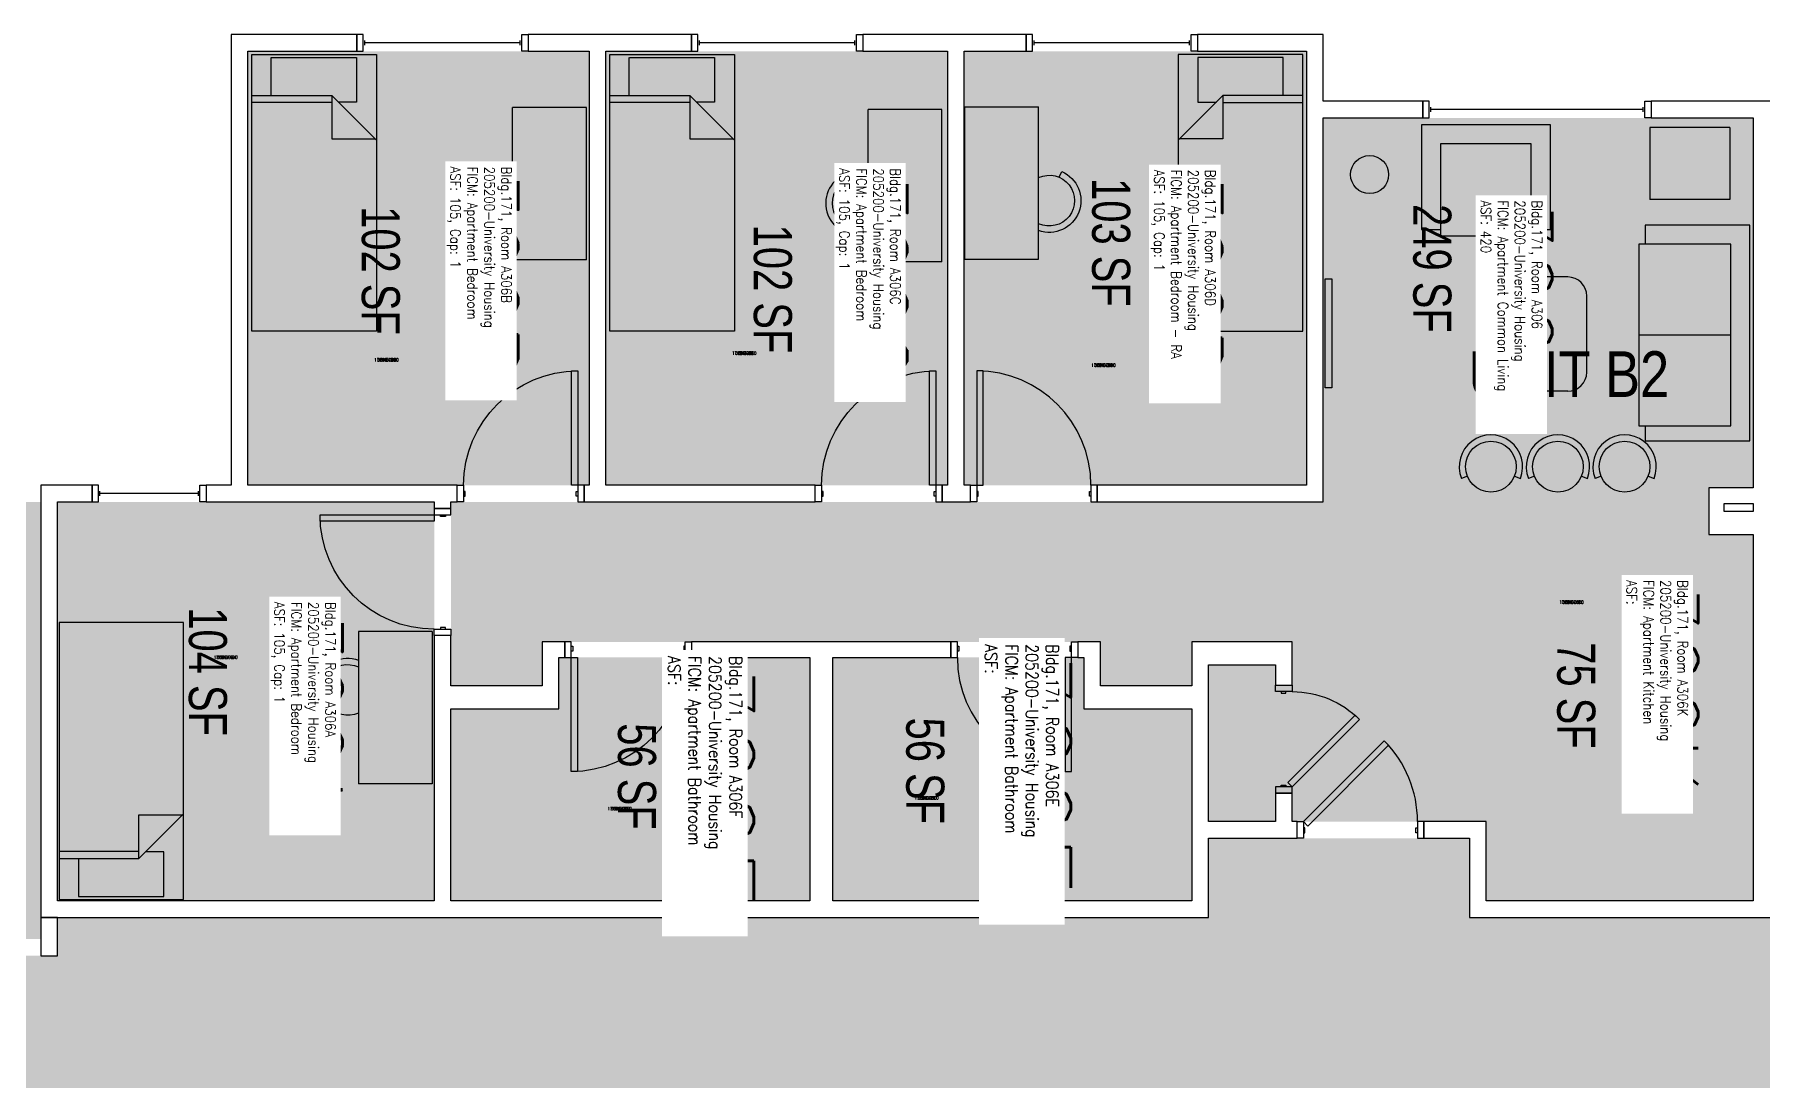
# Model space of a CAD drawing. Header units: inches. Extents: x 88 to 3257, y -489 to 2081.
# Drawn here: x 1097 to 1641, y 1117 to 1446 of the extents above; entities that cross this region are included whole.
import ezdxf
from ezdxf.enums import TextEntityAlignment as Align

# ---------------------------------------------------------------- set-up
doc = ezdxf.new("R2010")
doc.units = ezdxf.units.IN
doc.header["$LTSCALE"] = 48
doc.header["$MEASUREMENT"] = 0
for name, color, linetype in [('A-AREA-IDEN', 1, 'Continuous'), ('A-DOOR', 2, 'Continuous'), ('A-FURN', 3, 'Continuous'), ('A-GLAZ', 1, 'Continuous'), ('A-IDEN-RNUM', 7, 'Continuous'), ('A-IDEN-SNUM', 4, 'Continuous'), ('A-IDEN-VNUM', 4, 'Continuous'), ('A-WALL', 5, 'Continuous'), ('AREA-TEXT', 3, 'Continuous'), ('Rooms-Category-Color', 7, 'Continuous'), ('Rooms-College-Color', 7, 'Continuous'), ('Rooms-Department-Color', 7, 'Continuous'), ('Rooms-Division-Color', 7, 'Continuous'), ('Rooms-Information', 7, 'Continuous')]:
    doc.layers.add(name, color=color, linetype=linetype)
doc.styles.add('AREA', font='arial.ttf', dxfattribs={"width": 0.75, "height": 12})
doc.styles.add('ROOMSNUMBER', font='txt.shx', dxfattribs={"height": 0.03})
doc.styles.add('ROOMVNUMBER', font='simplex.shx', dxfattribs={"width": 0.85})
doc.styles.get("Standard").update_dxf_attribs({"font": 'ARIALN.TTF'})
pattern_1 = [(45, (1039.71383, 1819.33743), (-0.088388348, 0.088388348), [])]

# ---------------------------------------------------------------- blocks, each defined once
blk = doc.blocks.new('A$C4D89189E')
for p, q in [((0, 48), (0, 0)), ((0, 48), (23.25, 48)), ((23.25, 48), (23.25, 0)), ((29.75, 22.18), (30.53, 20.35)), ((0, 0), (23.25, 0.01))]:
    blk.add_line(p, q)
for radius, start, end in [(10, 293.206, 109.5297), (8, 245.2999, 114.7001)]:
    blk.add_arc((26.59, 29.54), radius, start, end)
blk = doc.blocks.new('LUVSEAT')
at = {"layer": 'A-FURN'}
for p, q in [((0, 34), (-33, 34)), ((-33, 34), (-33, 28)), ((0, -34), (0, 34)), ((-6, 28), (-35, 28)), ((-35, 28), (-35, -29.21)), ((-6, -29.21), (-6, 28)), ((-35, -0.6), (-6, -0.6)), ((-35, -29.21), (-6, -29.21)), ((-33, -29.21), (-33, -34)), ((-33, -34), (0, -34))]:
    blk.add_line(p, q, dxfattribs=at)
blk = doc.blocks.new('Bar stool')
at = {"layer": 'A-FURN'}
for p, q in [((-7.43, -2.97), (-9.29, -3.71)), ((7.43, -2.97), (9.29, -3.71))]:
    blk.add_line(p, q, dxfattribs=at)
blk.add_circle((0, 0), 8, dxfattribs=at)
blk.add_arc((0, 0), 10, 338.206, 201.794, dxfattribs=at)
blk = doc.blocks.new('BED_TWIN')
at = {"linetype": 'Continuous'}
for p, q in [((87.250002, 19.500025), (0, 19.500025)), ((0, 19.500025), (0, -19.740625)), ((12.96, 19.500025), (12.96, -5.659925)), ((15.12, -5.659925), (15.12, 19.500025)), ((87.250002, -19.740625), (87.250002, 19.504725)), ((12.96, 13.379975), (0.99222, 13.379975)), ((1, 13.376575), (1, -13.500025)), ((27.040597, -19.740625), (12.96, -5.659925)), ((12.96, -5.659925), (26.64, -5.659925)), ((15, -13.500025), (15, -7.717325)), ((26.64, -5.659925), (26.64, -19.340025)), ((1, -13.500025), (15, -13.500025)), ((0, -19.740625), (87.252733, -19.740625))]:
    blk.add_line(p, q, dxfattribs=at)
blk = doc.blocks.new('TV')
at = {"layer": 'A-FURN'}
blk.add_lwpolyline([(464.06, -449.82), (466.21, -449.82), (466.21, -484.13), (464.06, -484.13)], close=True, dxfattribs=at)
blk = doc.blocks.new('singleseat')
at = {"layer": 'A-FURN'}
for p, q in [((535.06, -401.29), (494.46, -401.29)), ((494.46, -401.29), (494.46, -434.29)), ((535.06, -434.29), (535.06, -401.29)), ((529.06, -407.29), (500.46, -407.29)), ((500.46, -407.29), (500.46, -436.29)), ((529.06, -436.29), (529.06, -407.29)), ((529.06, -436.29), (529.06, -407.29)), ((494.46, -434.29), (500.46, -434.29)), ((529.06, -434.29), (533.85, -434.29)), ((529.06, -434.29), (535.06, -434.29)), ((500.46, -436.29), (529.06, -436.29))]:
    blk.add_line(p, q, dxfattribs=at)

msp = doc.modelspace()

# ---------------------------------------------------------------- hatches: boundary and pattern name
h = msp.add_hatch()
h.set_pattern_fill('ANSI31', color=256, style=0)
h.set_pattern_definition(pattern_1)
h.paths.add_polyline_path([(1371.18, 1235.39), (1429.92, 1235.39), (1429.92, 1226.18), (1371.18, 1226.18)], flags=9)
h = msp.add_hatch()
h.set_pattern_fill('ANSI31', color=256, style=0)
h.set_pattern_definition(pattern_1)
h.paths.add_polyline_path([(1371.18, 1235.39), (1429.92, 1235.39), (1429.92, 1226.18), (1371.18, 1226.18)], flags=9)
at = {"layer": 'Rooms-Category-Color', "true_color": 0x728ef3}
for points in [[(1164.2, 1441.24), (1271.82, 1441.24), (1271.82, 1304.49), (1164.2, 1304.49)], [(1277.07, 1441.24), (1384.7, 1441.24), (1384.7, 1304.49), (1277.07, 1304.49)], [(1389.95, 1441.24), (1497.95, 1441.24), (1497.95, 1304.49), (1389.95, 1304.49)], [(1638.7, 1303.62), (1554.55, 1303.62), (1554.55, 1198.49), (1493.43, 1198.49), (1493.43, 1207.44), (1488.18, 1207.44), (1488.18, 1198.49), (1466.98, 1198.49), (1466.98, 1247.87), (1488.18, 1247.87), (1488.18, 1241.44), (1493.43, 1241.44), (1493.43, 1255.12), (1461.73, 1255.12), (1461.73, 1241.24), (1432.98, 1241.24), (1432.98, 1255.12), (1256.95, 1255.12), (1256.95, 1241.24), (1228.2, 1241.24), (1228.2, 1299.24), (1503.2, 1299.24), (1503.2, 1420.24), (1638.7, 1420.24)], [(1554.55, 1173.49), (1554.55, 1303.62), (1624.7, 1303.62), (1624.7, 1288.99), (1638.7, 1288.99), (1638.7, 1173.49)], [(915.25, 1299.24), (1098.95, 1299.24), (1098.95, 1161.5), (915.25, 1161.5)], [(1104.2, 1173.49), (1104.2, 1299.24), (1222.95, 1299.24), (1222.95, 1173.49)], [(1228.2, 1233.99), (1228.2, 1173.49), (1341.34, 1173.49), (1341.34, 1250.24), (1262.2, 1250.24), (1262.2, 1233.99)], [(1348.59, 1250.24), (1348.59, 1173.49), (1461.73, 1173.49), (1461.73, 1233.99), (1427.73, 1233.99), (1427.73, 1250.24)]]:
    msp.add_hatch(color=171, dxfattribs=at).paths.add_polyline_path(points)
at = {"layer": 'Rooms-Category-Color', "true_color": 0xadadad}
msp.add_hatch(color=253, dxfattribs=at).paths.add_polyline_path([(547.22, 1084.25), (609.5, 1084.25), (609.5, 965.5), (687.5, 965.5), (687.5, 1084.25), (855.25, 1084.25), (855.25, 1060.25), (1158.95, 1060.25), (1158.95, 1084.25), (1578.7, 1084.25), (1703.95, 1084.25), (1703.95, 1168.24), (1549.3, 1168.24), (1549.3, 1193.24), (1466.98, 1193.24), (1466.98, 1168.24), (1104.2, 1168.24), (1104.2, 1156.25), (910, 1156.25), (910, 1168.24), (547.22, 1168.24), (547.22, 1084.25)])
at = {"layer": 'Rooms-College-Color', "true_color": 0xadadad}
for points in [[(1164.2, 1441.24), (1271.82, 1441.24), (1271.82, 1304.49), (1164.2, 1304.49)], [(1277.07, 1441.24), (1384.7, 1441.24), (1384.7, 1304.49), (1277.07, 1304.49)], [(1389.95, 1441.24), (1497.95, 1441.24), (1497.95, 1304.49), (1389.95, 1304.49)], [(1638.7, 1303.62), (1554.55, 1303.62), (1554.55, 1198.49), (1493.43, 1198.49), (1493.43, 1207.44), (1488.18, 1207.44), (1488.18, 1198.49), (1466.98, 1198.49), (1466.98, 1247.87), (1488.18, 1247.87), (1488.18, 1241.44), (1493.43, 1241.44), (1493.43, 1255.12), (1461.73, 1255.12), (1461.73, 1241.24), (1432.98, 1241.24), (1432.98, 1255.12), (1256.95, 1255.12), (1256.95, 1241.24), (1228.2, 1241.24), (1228.2, 1299.24), (1503.2, 1299.24), (1503.2, 1420.24), (1638.7, 1420.24)], [(1554.55, 1173.49), (1554.55, 1303.62), (1624.7, 1303.62), (1624.7, 1288.99), (1638.7, 1288.99), (1638.7, 1173.49)], [(915.25, 1299.24), (1098.95, 1299.24), (1098.95, 1161.5), (915.25, 1161.5)], [(1104.2, 1173.49), (1104.2, 1299.24), (1222.95, 1299.24), (1222.95, 1173.49)], [(1228.2, 1233.99), (1228.2, 1173.49), (1341.34, 1173.49), (1341.34, 1250.24), (1262.2, 1250.24), (1262.2, 1233.99)], [(1348.59, 1250.24), (1348.59, 1173.49), (1461.73, 1173.49), (1461.73, 1233.99), (1427.73, 1233.99), (1427.73, 1250.24)], [(547.22, 1084.25), (609.5, 1084.25), (609.5, 965.5), (687.5, 965.5), (687.5, 1084.25), (855.25, 1084.25), (855.25, 1060.25), (1158.95, 1060.25), (1158.95, 1084.25), (1578.7, 1084.25), (1703.95, 1084.25), (1703.95, 1168.24), (1549.3, 1168.24), (1549.3, 1193.24), (1466.98, 1193.24), (1466.98, 1168.24), (1104.2, 1168.24), (1104.2, 1156.25), (910, 1156.25), (910, 1168.24), (547.22, 1168.24), (547.22, 1084.25)]]:
    msp.add_hatch(color=253, dxfattribs=at).paths.add_polyline_path(points)
at = {"layer": 'Rooms-Department-Color', "true_color": 0x604aed}
for points in [[(1164.2, 1441.24), (1271.82, 1441.24), (1271.82, 1304.49), (1164.2, 1304.49)], [(1277.07, 1441.24), (1384.7, 1441.24), (1384.7, 1304.49), (1277.07, 1304.49)], [(1389.95, 1441.24), (1497.95, 1441.24), (1497.95, 1304.49), (1389.95, 1304.49)], [(1638.7, 1303.62), (1554.55, 1303.62), (1554.55, 1198.49), (1493.43, 1198.49), (1493.43, 1207.44), (1488.18, 1207.44), (1488.18, 1198.49), (1466.98, 1198.49), (1466.98, 1247.87), (1488.18, 1247.87), (1488.18, 1241.44), (1493.43, 1241.44), (1493.43, 1255.12), (1461.73, 1255.12), (1461.73, 1241.24), (1432.98, 1241.24), (1432.98, 1255.12), (1256.95, 1255.12), (1256.95, 1241.24), (1228.2, 1241.24), (1228.2, 1299.24), (1503.2, 1299.24), (1503.2, 1420.24), (1638.7, 1420.24)], [(1554.55, 1173.49), (1554.55, 1303.62), (1624.7, 1303.62), (1624.7, 1288.99), (1638.7, 1288.99), (1638.7, 1173.49)], [(915.25, 1299.24), (1098.95, 1299.24), (1098.95, 1161.5), (915.25, 1161.5)], [(1104.2, 1173.49), (1104.2, 1299.24), (1222.95, 1299.24), (1222.95, 1173.49)], [(1228.2, 1233.99), (1228.2, 1173.49), (1341.34, 1173.49), (1341.34, 1250.24), (1262.2, 1250.24), (1262.2, 1233.99)], [(1348.59, 1250.24), (1348.59, 1173.49), (1461.73, 1173.49), (1461.73, 1233.99), (1427.73, 1233.99), (1427.73, 1250.24)]]:
    msp.add_hatch(color=173, dxfattribs=at).paths.add_polyline_path(points)
at = {"layer": 'Rooms-Department-Color', "true_color": 0xacacac}
msp.add_hatch(color=253, dxfattribs=at).paths.add_polyline_path([(547.22, 1084.25), (609.5, 1084.25), (609.5, 965.5), (687.5, 965.5), (687.5, 1084.25), (855.25, 1084.25), (855.25, 1060.25), (1158.95, 1060.25), (1158.95, 1084.25), (1578.7, 1084.25), (1703.95, 1084.25), (1703.95, 1168.24), (1549.3, 1168.24), (1549.3, 1193.24), (1466.98, 1193.24), (1466.98, 1168.24), (1104.2, 1168.24), (1104.2, 1156.25), (910, 1156.25), (910, 1168.24), (547.22, 1168.24), (547.22, 1084.25)])
at = {"layer": 'Rooms-Division-Color', "true_color": 0x604aed}
for points in [[(1164.2, 1441.24), (1271.82, 1441.24), (1271.82, 1304.49), (1164.2, 1304.49)], [(1277.07, 1441.24), (1384.7, 1441.24), (1384.7, 1304.49), (1277.07, 1304.49)], [(1389.95, 1441.24), (1497.95, 1441.24), (1497.95, 1304.49), (1389.95, 1304.49)], [(1638.7, 1303.62), (1554.55, 1303.62), (1554.55, 1198.49), (1493.43, 1198.49), (1493.43, 1207.44), (1488.18, 1207.44), (1488.18, 1198.49), (1466.98, 1198.49), (1466.98, 1247.87), (1488.18, 1247.87), (1488.18, 1241.44), (1493.43, 1241.44), (1493.43, 1255.12), (1461.73, 1255.12), (1461.73, 1241.24), (1432.98, 1241.24), (1432.98, 1255.12), (1256.95, 1255.12), (1256.95, 1241.24), (1228.2, 1241.24), (1228.2, 1299.24), (1503.2, 1299.24), (1503.2, 1420.24), (1638.7, 1420.24)], [(1554.55, 1173.49), (1554.55, 1303.62), (1624.7, 1303.62), (1624.7, 1288.99), (1638.7, 1288.99), (1638.7, 1173.49)], [(915.25, 1299.24), (1098.95, 1299.24), (1098.95, 1161.5), (915.25, 1161.5)], [(1104.2, 1173.49), (1104.2, 1299.24), (1222.95, 1299.24), (1222.95, 1173.49)], [(1228.2, 1233.99), (1228.2, 1173.49), (1341.34, 1173.49), (1341.34, 1250.24), (1262.2, 1250.24), (1262.2, 1233.99)], [(1348.59, 1250.24), (1348.59, 1173.49), (1461.73, 1173.49), (1461.73, 1233.99), (1427.73, 1233.99), (1427.73, 1250.24)]]:
    msp.add_hatch(color=173, dxfattribs=at).paths.add_polyline_path(points)
at = {"layer": 'Rooms-Division-Color', "true_color": 0xadadad}
msp.add_hatch(color=253, dxfattribs=at).paths.add_polyline_path([(547.22, 1084.25), (609.5, 1084.25), (609.5, 965.5), (687.5, 965.5), (687.5, 1084.25), (855.25, 1084.25), (855.25, 1060.25), (1158.95, 1060.25), (1158.95, 1084.25), (1578.7, 1084.25), (1703.95, 1084.25), (1703.95, 1168.24), (1549.3, 1168.24), (1549.3, 1193.24), (1466.98, 1193.24), (1466.98, 1168.24), (1104.2, 1168.24), (1104.2, 1156.25), (910, 1156.25), (910, 1168.24), (547.22, 1168.24), (547.22, 1084.25)])

# ---------------------------------------------------------------- linework, layer by layer
at = {"layer": 'A-DOOR'}
for points in [[(1268.2, 1304.49), (1266.2, 1304.49), (1266.2, 1340.49), (1268.2, 1340.49)], [(1268.2, 1304.49), (1266.2, 1304.49), (1266.2, 1340.49), (1268.2, 1340.49)], [(1381.07, 1304.49), (1379.07, 1304.49), (1379.07, 1340.49), (1381.07, 1340.49)], [(1381.07, 1304.49), (1379.07, 1304.49), (1379.07, 1340.49), (1381.07, 1340.49)], [(1393.95, 1304.49), (1395.95, 1304.49), (1395.95, 1340.49), (1393.95, 1340.49)], [(1393.95, 1304.49), (1395.95, 1304.49), (1395.95, 1340.49), (1393.95, 1340.49)], [(1232.2, 1299.24), (1230.2, 1299.24), (1230.2, 1304.49), (1232.2, 1304.49)], [(1232.2, 1299.24), (1230.2, 1299.24), (1230.2, 1304.49), (1232.2, 1304.49)], [(1232.2, 1300.99), (1232.7, 1300.99), (1232.7, 1302.49), (1232.2, 1302.49)], [(1232.2, 1300.99), (1232.7, 1300.99), (1232.7, 1302.49), (1232.2, 1302.49)], [(1268.2, 1300.99), (1267.7, 1300.99), (1267.7, 1302.49), (1268.2, 1302.49)], [(1268.2, 1300.99), (1267.7, 1300.99), (1267.7, 1302.49), (1268.2, 1302.49)], [(1268.2, 1299.24), (1270.2, 1299.24), (1270.2, 1304.49), (1268.2, 1304.49)], [(1268.2, 1299.24), (1270.2, 1299.24), (1270.2, 1304.49), (1268.2, 1304.49)], [(1345.07, 1299.24), (1343.07, 1299.24), (1343.07, 1304.49), (1345.07, 1304.49)], [(1345.07, 1299.24), (1343.07, 1299.24), (1343.07, 1304.49), (1345.07, 1304.49)], [(1345.07, 1300.99), (1345.57, 1300.99), (1345.57, 1302.49), (1345.07, 1302.49)], [(1345.07, 1300.99), (1345.57, 1300.99), (1345.57, 1302.49), (1345.07, 1302.49)], [(1381.07, 1300.99), (1380.57, 1300.99), (1380.57, 1302.49), (1381.07, 1302.49)], [(1381.07, 1300.99), (1380.57, 1300.99), (1380.57, 1302.49), (1381.07, 1302.49)], [(1381.07, 1299.24), (1383.07, 1299.24), (1383.07, 1304.49), (1381.07, 1304.49)], [(1381.07, 1299.24), (1383.07, 1299.24), (1383.07, 1304.49), (1381.07, 1304.49)], [(1393.95, 1299.24), (1391.95, 1299.24), (1391.95, 1304.49), (1393.95, 1304.49)], [(1393.95, 1299.24), (1391.95, 1299.24), (1391.95, 1304.49), (1393.95, 1304.49)], [(1393.95, 1300.99), (1394.45, 1300.99), (1394.45, 1302.49), (1393.95, 1302.49)], [(1393.95, 1300.99), (1394.45, 1300.99), (1394.45, 1302.49), (1393.95, 1302.49)], [(1429.95, 1300.99), (1429.45, 1300.99), (1429.45, 1302.49), (1429.95, 1302.49)], [(1429.95, 1300.99), (1429.45, 1300.99), (1429.45, 1302.49), (1429.95, 1302.49)], [(1429.95, 1299.24), (1431.95, 1299.24), (1431.95, 1304.49), (1429.95, 1304.49)], [(1429.95, 1299.24), (1431.95, 1299.24), (1431.95, 1304.49), (1429.95, 1304.49)], [(1228.2, 1295.12), (1228.2, 1297.12), (1222.95, 1297.12), (1222.95, 1295.12)], [(1228.2, 1295.12), (1228.2, 1297.12), (1222.95, 1297.12), (1222.95, 1295.12)], [(1222.95, 1295.12), (1222.95, 1293.12), (1186.95, 1293.12), (1186.95, 1295.12)], [(1222.95, 1295.12), (1222.95, 1293.12), (1186.95, 1293.12), (1186.95, 1295.12)], [(1226.45, 1295.12), (1226.45, 1294.62), (1224.95, 1294.62), (1224.95, 1295.12)], [(1226.45, 1295.12), (1226.45, 1294.62), (1224.95, 1294.62), (1224.95, 1295.12)], [(1228.2, 1259.12), (1228.2, 1257.12), (1222.95, 1257.12), (1222.95, 1259.12)], [(1228.2, 1259.12), (1228.2, 1257.12), (1222.95, 1257.12), (1222.95, 1259.12)], [(1226.45, 1259.12), (1226.45, 1259.62), (1224.95, 1259.62), (1224.95, 1259.12)], [(1226.45, 1259.12), (1226.45, 1259.62), (1224.95, 1259.62), (1224.95, 1259.12)], [(1266.09, 1255.12), (1264.09, 1255.12), (1264.09, 1250.24), (1266.09, 1250.24)], [(1266.09, 1255.12), (1264.09, 1255.12), (1264.09, 1250.24), (1266.09, 1250.24)], [(1266.09, 1253.74), (1266.59, 1253.74), (1266.59, 1252.24), (1266.09, 1252.24)], [(1266.09, 1253.74), (1266.59, 1253.74), (1266.59, 1252.24), (1266.09, 1252.24)], [(1302.09, 1253.74), (1301.59, 1253.74), (1301.59, 1252.24), (1302.09, 1252.24)], [(1302.09, 1253.74), (1301.59, 1253.74), (1301.59, 1252.24), (1302.09, 1252.24)], [(1302.09, 1255.12), (1304.09, 1255.12), (1304.09, 1250.24), (1302.09, 1250.24)], [(1302.09, 1255.12), (1304.09, 1255.12), (1304.09, 1250.24), (1302.09, 1250.24)], [(1387.84, 1255.12), (1385.84, 1255.12), (1385.84, 1250.24), (1387.84, 1250.24)], [(1387.84, 1255.12), (1385.84, 1255.12), (1385.84, 1250.24), (1387.84, 1250.24)], [(1387.84, 1253.74), (1388.34, 1253.74), (1388.34, 1252.24), (1387.84, 1252.24)], [(1387.84, 1253.74), (1388.34, 1253.74), (1388.34, 1252.24), (1387.84, 1252.24)], [(1423.84, 1253.74), (1423.34, 1253.74), (1423.34, 1252.24), (1423.84, 1252.24)], [(1423.84, 1253.74), (1423.34, 1253.74), (1423.34, 1252.24), (1423.84, 1252.24)], [(1423.84, 1255.12), (1425.84, 1255.12), (1425.84, 1250.24), (1423.84, 1250.24)], [(1423.84, 1255.12), (1425.84, 1255.12), (1425.84, 1250.24), (1423.84, 1250.24)], [(1266.09, 1250.24), (1268.09, 1250.24), (1268.09, 1214.24), (1266.09, 1214.24)], [(1266.09, 1250.24), (1268.09, 1250.24), (1268.09, 1214.24), (1266.09, 1214.24)], [(1423.84, 1250.24), (1421.84, 1250.24), (1421.84, 1214.24), (1423.84, 1214.24)], [(1423.84, 1250.24), (1421.84, 1250.24), (1421.84, 1214.24), (1423.84, 1214.24)], [(1488.18, 1239.44), (1488.18, 1241.44), (1493.43, 1241.44), (1493.43, 1239.44)], [(1488.18, 1239.44), (1488.18, 1241.44), (1493.43, 1241.44), (1493.43, 1239.44)], [(1489.93, 1239.44), (1489.93, 1238.94), (1491.43, 1238.94), (1491.43, 1239.44)], [(1489.93, 1239.44), (1489.93, 1238.94), (1491.43, 1238.94), (1491.43, 1239.44)], [(1493.43, 1209.44), (1492.01, 1210.86), (1513.23, 1232.07), (1514.64, 1230.66)], [(1493.43, 1209.44), (1492.01, 1210.86), (1513.23, 1232.07), (1514.64, 1230.66)], [(1496.91, 1198.49), (1498.33, 1197.08), (1523.78, 1222.54), (1522.37, 1223.95)], [(1496.91, 1198.49), (1498.33, 1197.08), (1523.78, 1222.54), (1522.37, 1223.95)], [(1488.18, 1209.44), (1488.18, 1207.44), (1493.43, 1207.44), (1493.43, 1209.44)], [(1488.18, 1209.44), (1488.18, 1207.44), (1493.43, 1207.44), (1493.43, 1209.44)], [(1489.93, 1209.44), (1489.93, 1209.94), (1491.43, 1209.94), (1491.43, 1209.44)], [(1489.93, 1209.44), (1489.93, 1209.94), (1491.43, 1209.94), (1491.43, 1209.44)], [(1496.91, 1193.24), (1494.91, 1193.24), (1494.91, 1198.49), (1496.91, 1198.49)], [(1496.91, 1193.24), (1494.91, 1193.24), (1494.91, 1198.49), (1496.91, 1198.49)], [(1532.91, 1193.24), (1534.91, 1193.24), (1534.91, 1198.49), (1532.91, 1198.49)], [(1532.91, 1193.24), (1534.91, 1193.24), (1534.91, 1198.49), (1532.91, 1198.49)], [(1496.91, 1194.99), (1497.41, 1194.99), (1497.41, 1196.49), (1496.91, 1196.49)], [(1496.91, 1194.99), (1497.41, 1194.99), (1497.41, 1196.49), (1496.91, 1196.49)], [(1532.91, 1194.99), (1532.41, 1194.99), (1532.41, 1196.49), (1532.91, 1196.49)], [(1532.91, 1194.99), (1532.41, 1194.99), (1532.41, 1196.49), (1532.91, 1196.49)]]:
    msp.add_lwpolyline(points, close=True, dxfattribs=at)
at = {"layer": 'A-DOOR', "extrusion": (0, 0, -1)}
for centre, radius, start, end in [((-1268.2, 1304.49), 36, 0, 90), ((-1268.2, 1304.49), 36, 0, 90), ((-1381.07, 1304.49), 36, 0, 90), ((-1381.07, 1304.49), 36, 0, 90), ((-1222.95, 1295.12), 36, 270, 0), ((-1222.95, 1295.12), 36, 270, 0), ((-1266.09, 1250.24), 36, 180, 270), ((-1266.09, 1250.24), 36, 180, 270), ((-1493.43, 1209.44), 30, 90, 135), ((-1493.43, 1209.44), 30, 90, 135)]:
    msp.add_arc(centre, radius, start, end, dxfattribs=at)
at = {"layer": 'A-DOOR'}
for centre, start, end in [((1393.95, 1304.49), 0, 90), ((1393.95, 1304.49), 0, 90), ((1423.84, 1250.24), 180, 270), ((1423.84, 1250.24), 180, 270), ((1496.91, 1198.49), 0, 45), ((1496.91, 1198.49), 0, 45)]:
    msp.add_arc(centre, 36, start, end, dxfattribs=at)
at = {"layer": 'A-FURN'}
for p, q in [((1606.14, 1417.22), (1606.14, 1394.47)), ((1631.39, 1417.22), (1606.14, 1417.22)), ((1606.14, 1417.22), (1606.14, 1394.47)), ((1631.39, 1417.22), (1606.14, 1417.22)), ((1631.39, 1417.22), (1631.39, 1394.47)), ((1631.39, 1417.22), (1631.39, 1394.47)), ((1631.39, 1394.47), (1606.14, 1394.47)), ((1631.39, 1394.47), (1606.14, 1394.47)), ((1580.24, 1370.11), (1568.24, 1370.11)), ((1580.24, 1370.11), (1568.24, 1370.11)), ((1562.24, 1340.11), (1562.24, 1364.11)), ((1562.24, 1340.11), (1562.24, 1364.11)), ((1586.24, 1340.11), (1586.24, 1364.11)), ((1586.24, 1340.11), (1586.24, 1364.11)), ((1580.24, 1334.11), (1568.24, 1334.11)), ((1580.24, 1334.11), (1568.24, 1334.11))]:
    msp.add_line(p, q, dxfattribs=at)
for centre, radius in [((1517.8, 1402.37), 6), ((1517.8, 1402.37), 6), ((1598.18, 1310.35), 8), ((1598.18, 1310.35), 8)]:
    msp.add_circle(centre, radius, dxfattribs=at)
for centre, start, end in [((1568.24, 1364.11), 90, 180), ((1568.24, 1364.11), 90, 180), ((1580.24, 1364.11), 0, 90), ((1580.24, 1364.11), 0, 90), ((1568.24, 1340.11), 180, 270), ((1568.24, 1340.11), 180, 270), ((1580.24, 1340.11), 270, 0), ((1580.24, 1340.11), 270, 0)]:
    msp.add_arc(centre, 6, start, end, dxfattribs=at)
at = {"layer": 'A-GLAZ'}
for p, q in [((1201.04, 1443.12), (1201.04, 1444.62)), ((1201.04, 1443.12), (1201.04, 1444.62)), ((1250.04, 1443.87), (1201.04, 1443.87)), ((1250.04, 1443.87), (1201.04, 1443.87)), ((1250.04, 1443.12), (1250.04, 1444.62)), ((1250.04, 1443.12), (1250.04, 1444.62)), ((1306.57, 1443.12), (1306.57, 1444.62)), ((1306.57, 1443.12), (1306.57, 1444.62)), ((1355.57, 1443.87), (1306.57, 1443.87)), ((1355.57, 1443.87), (1306.57, 1443.87)), ((1355.57, 1443.12), (1355.57, 1444.62)), ((1355.57, 1443.12), (1355.57, 1444.62)), ((1412.04, 1443.12), (1412.04, 1444.62)), ((1412.04, 1443.12), (1412.04, 1444.62)), ((1461.04, 1443.87), (1412.04, 1443.87)), ((1461.04, 1443.87), (1412.04, 1443.87)), ((1461.04, 1443.12), (1461.04, 1444.62)), ((1461.04, 1443.12), (1461.04, 1444.62)), ((1537.08, 1422.12), (1537.08, 1423.62)), ((1537.08, 1422.12), (1537.08, 1423.62)), ((1604.08, 1422.87), (1537.08, 1422.87)), ((1604.08, 1422.87), (1537.08, 1422.87)), ((1604.08, 1422.12), (1604.08, 1423.62)), ((1604.08, 1422.12), (1604.08, 1423.62)), ((1117.58, 1301.12), (1117.58, 1302.62)), ((1117.58, 1301.12), (1117.58, 1302.62)), ((1148.58, 1301.87), (1117.58, 1301.87)), ((1148.58, 1301.87), (1117.58, 1301.87)), ((1148.58, 1301.12), (1148.58, 1302.62)), ((1148.58, 1301.12), (1148.58, 1302.62))]:
    msp.add_line(p, q, dxfattribs=at)
for points in [[(1200.54, 1446.49), (1198.54, 1446.49), (1198.54, 1441.24), (1200.54, 1441.24)], [(1200.54, 1446.49), (1198.54, 1446.49), (1198.54, 1441.24), (1200.54, 1441.24)], [(1250.54, 1446.49), (1252.54, 1446.49), (1252.54, 1441.24), (1250.54, 1441.24)], [(1250.54, 1446.49), (1252.54, 1446.49), (1252.54, 1441.24), (1250.54, 1441.24)], [(1306.07, 1446.49), (1304.07, 1446.49), (1304.07, 1441.24), (1306.07, 1441.24)], [(1306.07, 1446.49), (1304.07, 1446.49), (1304.07, 1441.24), (1306.07, 1441.24)], [(1356.07, 1446.49), (1358.07, 1446.49), (1358.07, 1441.24), (1356.07, 1441.24)], [(1356.07, 1446.49), (1358.07, 1446.49), (1358.07, 1441.24), (1356.07, 1441.24)], [(1411.54, 1446.49), (1409.54, 1446.49), (1409.54, 1441.24), (1411.54, 1441.24)], [(1411.54, 1446.49), (1409.54, 1446.49), (1409.54, 1441.24), (1411.54, 1441.24)], [(1461.54, 1446.49), (1463.54, 1446.49), (1463.54, 1441.24), (1461.54, 1441.24)], [(1461.54, 1446.49), (1463.54, 1446.49), (1463.54, 1441.24), (1461.54, 1441.24)], [(1536.58, 1425.49), (1534.58, 1425.49), (1534.58, 1420.24), (1536.58, 1420.24)], [(1536.58, 1425.49), (1534.58, 1425.49), (1534.58, 1420.24), (1536.58, 1420.24)], [(1604.58, 1425.49), (1606.58, 1425.49), (1606.58, 1420.24), (1604.58, 1420.24)], [(1604.58, 1425.49), (1606.58, 1425.49), (1606.58, 1420.24), (1604.58, 1420.24)], [(1117.08, 1304.49), (1115.08, 1304.49), (1115.08, 1299.24), (1117.08, 1299.24)], [(1117.08, 1304.49), (1115.08, 1304.49), (1115.08, 1299.24), (1117.08, 1299.24)], [(1149.08, 1304.49), (1151.08, 1304.49), (1151.08, 1299.24), (1149.08, 1299.24)], [(1149.08, 1304.49), (1151.08, 1304.49), (1151.08, 1299.24), (1149.08, 1299.24)]]:
    msp.add_lwpolyline(points, close=True, dxfattribs=at)
at = {"layer": 'A-WALL'}
for p, q in [((1158.95, 1446.49), (1158.95, 1304.49)), ((1198.54, 1446.49), (1158.95, 1446.49)), ((1158.95, 1446.49), (1158.95, 1304.49)), ((1198.54, 1446.49), (1158.95, 1446.49)), ((1198.54, 1441.24), (1198.54, 1446.49)), ((1198.54, 1441.24), (1198.54, 1446.49)), ((1252.54, 1446.49), (1252.54, 1441.24)), ((1304.07, 1446.49), (1252.54, 1446.49)), ((1252.54, 1446.49), (1252.54, 1441.24)), ((1304.07, 1446.49), (1252.54, 1446.49)), ((1304.07, 1441.24), (1304.07, 1446.49)), ((1304.07, 1441.24), (1304.07, 1446.49)), ((1409.54, 1446.49), (1358.07, 1446.49)), ((1358.07, 1446.49), (1358.07, 1441.24)), ((1409.54, 1446.49), (1358.07, 1446.49)), ((1358.07, 1446.49), (1358.07, 1441.24)), ((1409.54, 1441.24), (1409.54, 1446.49)), ((1409.54, 1441.24), (1409.54, 1446.49)), ((1503.2, 1446.49), (1463.54, 1446.49)), ((1463.54, 1446.49), (1463.54, 1441.24)), ((1503.2, 1446.49), (1463.54, 1446.49)), ((1463.54, 1446.49), (1463.54, 1441.24)), ((1503.2, 1425.49), (1503.2, 1446.49)), ((1503.2, 1425.49), (1503.2, 1446.49)), ((1164.2, 1304.49), (1164.2, 1441.24)), ((1164.2, 1441.24), (1198.54, 1441.24)), ((1164.2, 1304.49), (1164.2, 1441.24)), ((1164.2, 1441.24), (1198.54, 1441.24)), ((1252.54, 1441.24), (1271.82, 1441.24)), ((1252.54, 1441.24), (1271.82, 1441.24)), ((1271.82, 1441.24), (1271.82, 1304.49)), ((1271.82, 1441.24), (1271.82, 1304.49)), ((1277.07, 1304.49), (1277.07, 1441.24)), ((1277.07, 1441.24), (1304.07, 1441.24)), ((1277.07, 1304.49), (1277.07, 1441.24)), ((1277.07, 1441.24), (1304.07, 1441.24)), ((1358.07, 1441.24), (1384.7, 1441.24)), ((1358.07, 1441.24), (1384.7, 1441.24)), ((1384.7, 1441.24), (1384.7, 1304.49)), ((1384.7, 1441.24), (1384.7, 1304.49)), ((1389.95, 1441.24), (1409.54, 1441.24)), ((1389.95, 1304.49), (1389.95, 1441.24)), ((1389.95, 1441.24), (1409.54, 1441.24)), ((1389.95, 1304.49), (1389.95, 1441.24)), ((1463.54, 1441.24), (1497.95, 1441.24)), ((1463.54, 1441.24), (1497.95, 1441.24)), ((1497.95, 1441.24), (1497.95, 1304.49)), ((1497.95, 1441.24), (1497.95, 1304.49)), ((1534.58, 1425.49), (1503.2, 1425.49)), ((1534.58, 1425.49), (1503.2, 1425.49)), ((1534.58, 1420.24), (1534.58, 1425.49)), ((1534.58, 1420.24), (1534.58, 1425.49)), ((1643.95, 1425.49), (1606.58, 1425.49)), ((1606.58, 1425.49), (1606.58, 1420.24)), ((1643.95, 1425.49), (1606.58, 1425.49)), ((1606.58, 1425.49), (1606.58, 1420.24)), ((1503.2, 1299.24), (1503.2, 1420.24)), ((1503.2, 1420.24), (1534.58, 1420.24)), ((1503.2, 1299.24), (1503.2, 1420.24)), ((1503.2, 1420.24), (1534.58, 1420.24)), ((1606.58, 1420.24), (1638.7, 1420.24)), ((1606.58, 1420.24), (1638.7, 1420.24)), ((1638.7, 1420.24), (1638.7, 1303.62)), ((1638.7, 1420.24), (1638.7, 1303.62)), ((1115.08, 1304.49), (1098.95, 1304.49)), ((1098.95, 1304.49), (1098.95, 1168.24)), ((1115.08, 1304.49), (1098.95, 1304.49)), ((1098.95, 1304.49), (1098.95, 1168.24)), ((1115.08, 1299.24), (1115.08, 1304.49)), ((1115.08, 1299.24), (1115.08, 1304.49)), ((1158.95, 1304.49), (1151.08, 1304.49)), ((1151.08, 1304.49), (1151.08, 1299.24)), ((1158.95, 1304.49), (1151.08, 1304.49)), ((1151.08, 1304.49), (1151.08, 1299.24)), ((1230.2, 1304.49), (1164.2, 1304.49)), ((1230.2, 1304.49), (1164.2, 1304.49)), ((1230.2, 1299.24), (1230.2, 1304.49)), ((1230.2, 1299.24), (1230.2, 1304.49)), ((1271.82, 1304.49), (1270.2, 1304.49)), ((1270.2, 1304.49), (1270.2, 1299.24)), ((1271.82, 1304.49), (1270.2, 1304.49)), ((1270.2, 1304.49), (1270.2, 1299.24)), ((1343.07, 1304.49), (1277.07, 1304.49)), ((1343.07, 1304.49), (1277.07, 1304.49)), ((1343.07, 1299.24), (1343.07, 1304.49)), ((1343.07, 1299.24), (1343.07, 1304.49)), ((1384.7, 1304.49), (1383.07, 1304.49)), ((1383.07, 1304.49), (1383.07, 1299.24)), ((1384.7, 1304.49), (1383.07, 1304.49)), ((1383.07, 1304.49), (1383.07, 1299.24)), ((1391.95, 1304.49), (1389.95, 1304.49)), ((1391.95, 1304.49), (1389.95, 1304.49)), ((1391.95, 1299.24), (1391.95, 1304.49)), ((1391.95, 1299.24), (1391.95, 1304.49)), ((1497.95, 1304.49), (1431.95, 1304.49)), ((1431.95, 1304.49), (1431.95, 1299.24)), ((1497.95, 1304.49), (1431.95, 1304.49)), ((1431.95, 1304.49), (1431.95, 1299.24)), ((1624.7, 1303.62), (1624.7, 1288.99)), ((1638.7, 1303.62), (1624.7, 1303.62)), ((1624.7, 1303.62), (1624.7, 1288.99)), ((1638.7, 1303.62), (1624.7, 1303.62)), ((1104.2, 1299.24), (1115.08, 1299.24)), ((1104.2, 1173.49), (1104.2, 1299.24)), ((1104.2, 1299.24), (1115.08, 1299.24)), ((1104.2, 1173.49), (1104.2, 1299.24)), ((1151.08, 1299.24), (1159.57, 1299.24)), ((1151.08, 1299.24), (1159.57, 1299.24)), ((1159.57, 1299.24), (1222.95, 1299.24)), ((1159.57, 1299.24), (1222.95, 1299.24)), ((1222.95, 1299.24), (1222.95, 1297.12)), ((1222.95, 1299.24), (1222.95, 1297.12)), ((1222.95, 1297.12), (1228.2, 1297.12)), ((1222.95, 1297.12), (1228.2, 1297.12)), ((1228.2, 1299.24), (1230.2, 1299.24)), ((1228.2, 1297.12), (1228.2, 1299.24)), ((1228.2, 1299.24), (1230.2, 1299.24)), ((1228.2, 1297.12), (1228.2, 1299.24)), ((1270.2, 1299.24), (1343.07, 1299.24)), ((1270.2, 1299.24), (1343.07, 1299.24)), ((1383.07, 1299.24), (1391.95, 1299.24)), ((1383.07, 1299.24), (1391.95, 1299.24)), ((1431.95, 1299.24), (1503.2, 1299.24)), ((1431.95, 1299.24), (1503.2, 1299.24)), ((1629.57, 1296.24), (1629.57, 1298.74)), ((1629.57, 1298.74), (1638.7, 1298.74)), ((1629.57, 1296.24), (1629.57, 1298.74)), ((1629.57, 1298.74), (1638.7, 1298.74)), ((1638.7, 1296.24), (1629.57, 1296.24)), ((1638.7, 1296.24), (1629.57, 1296.24)), ((1638.7, 1298.74), (1638.7, 1296.24)), ((1638.7, 1298.74), (1638.7, 1296.24)), ((1624.7, 1288.99), (1638.7, 1288.99)), ((1624.7, 1288.99), (1638.7, 1288.99)), ((1638.7, 1288.99), (1638.7, 1173.49)), ((1638.7, 1288.99), (1638.7, 1173.49)), ((1228.2, 1257.12), (1222.95, 1257.12)), ((1222.95, 1257.12), (1222.95, 1254.49)), ((1228.2, 1257.12), (1222.95, 1257.12)), ((1222.95, 1257.12), (1222.95, 1254.49)), ((1222.95, 1254.49), (1222.95, 1173.49)), ((1222.95, 1254.49), (1222.95, 1173.49)), ((1228.2, 1254.49), (1228.2, 1257.12)), ((1228.2, 1254.49), (1228.2, 1257.12)), ((1228.2, 1241.24), (1228.2, 1254.49)), ((1228.2, 1241.24), (1228.2, 1254.49)), ((1264.09, 1255.12), (1256.95, 1255.12)), ((1256.95, 1255.12), (1256.95, 1241.24)), ((1264.09, 1255.12), (1256.95, 1255.12)), ((1256.95, 1255.12), (1256.95, 1241.24)), ((1264.09, 1250.24), (1264.09, 1255.12)), ((1264.09, 1250.24), (1264.09, 1255.12)), ((1385.84, 1255.12), (1304.09, 1255.12)), ((1304.09, 1255.12), (1304.09, 1250.24)), ((1385.84, 1255.12), (1304.09, 1255.12)), ((1304.09, 1255.12), (1304.09, 1250.24)), ((1385.84, 1250.24), (1385.84, 1255.12)), ((1385.84, 1250.24), (1385.84, 1255.12)), ((1432.98, 1255.12), (1425.84, 1255.12)), ((1425.84, 1255.12), (1425.84, 1250.24)), ((1432.98, 1255.12), (1425.84, 1255.12)), ((1425.84, 1255.12), (1425.84, 1250.24)), ((1432.98, 1241.24), (1432.98, 1255.12)), ((1432.98, 1241.24), (1432.98, 1255.12)), ((1493.43, 1255.12), (1461.73, 1255.12)), ((1461.73, 1255.12), (1461.73, 1241.24)), ((1493.43, 1255.12), (1461.73, 1255.12)), ((1461.73, 1255.12), (1461.73, 1241.24)), ((1493.43, 1241.44), (1493.43, 1255.12)), ((1493.43, 1241.44), (1493.43, 1255.12)), ((1262.2, 1250.24), (1264.09, 1250.24)), ((1262.2, 1233.99), (1262.2, 1250.24)), ((1262.2, 1250.24), (1264.09, 1250.24)), ((1262.2, 1233.99), (1262.2, 1250.24)), ((1304.09, 1250.24), (1341.34, 1250.24)), ((1304.09, 1250.24), (1341.34, 1250.24)), ((1341.34, 1250.24), (1341.34, 1173.49)), ((1341.34, 1250.24), (1341.34, 1173.49)), ((1348.59, 1250.24), (1385.84, 1250.24)), ((1348.59, 1173.49), (1348.59, 1250.24)), ((1348.59, 1250.24), (1385.84, 1250.24)), ((1348.59, 1173.49), (1348.59, 1250.24)), ((1425.84, 1250.24), (1427.73, 1250.24)), ((1425.84, 1250.24), (1427.73, 1250.24)), ((1427.73, 1250.24), (1427.73, 1233.99)), ((1427.73, 1250.24), (1427.73, 1233.99)), ((1466.98, 1247.87), (1488.18, 1247.87)), ((1466.98, 1198.49), (1466.98, 1247.87)), ((1466.98, 1247.87), (1488.18, 1247.87)), ((1466.98, 1198.49), (1466.98, 1247.87)), ((1488.18, 1247.87), (1488.18, 1241.44)), ((1488.18, 1247.87), (1488.18, 1241.44)), ((1256.95, 1241.24), (1228.2, 1241.24)), ((1256.95, 1241.24), (1228.2, 1241.24)), ((1461.73, 1241.24), (1432.98, 1241.24)), ((1461.73, 1241.24), (1432.98, 1241.24)), ((1488.18, 1241.44), (1493.43, 1241.44)), ((1488.18, 1241.44), (1493.43, 1241.44)), ((1228.2, 1173.49), (1228.2, 1233.99)), ((1228.2, 1233.99), (1262.2, 1233.99)), ((1228.2, 1173.49), (1228.2, 1233.99)), ((1228.2, 1233.99), (1262.2, 1233.99)), ((1427.73, 1233.99), (1461.73, 1233.99)), ((1427.73, 1233.99), (1461.73, 1233.99)), ((1461.73, 1233.99), (1461.73, 1173.49)), ((1461.73, 1233.99), (1461.73, 1173.49)), ((1493.43, 1207.44), (1488.18, 1207.44)), ((1488.18, 1207.44), (1488.18, 1198.49)), ((1493.43, 1207.44), (1488.18, 1207.44)), ((1488.18, 1207.44), (1488.18, 1198.49)), ((1493.43, 1198.49), (1493.43, 1207.44)), ((1493.43, 1198.49), (1493.43, 1207.44)), ((1488.18, 1198.49), (1466.98, 1198.49)), ((1488.18, 1198.49), (1466.98, 1198.49)), ((1494.91, 1198.49), (1493.43, 1198.49)), ((1494.91, 1198.49), (1493.43, 1198.49)), ((1494.91, 1193.24), (1494.91, 1198.49)), ((1494.91, 1193.24), (1494.91, 1198.49)), ((1554.55, 1198.49), (1534.91, 1198.49)), ((1534.91, 1198.49), (1534.91, 1193.24)), ((1554.55, 1198.49), (1534.91, 1198.49)), ((1534.91, 1198.49), (1534.91, 1193.24)), ((1554.55, 1173.49), (1554.55, 1198.49)), ((1554.55, 1173.49), (1554.55, 1198.49)), ((1466.98, 1193.24), (1494.91, 1193.24)), ((1466.98, 1168.24), (1466.98, 1193.24)), ((1466.98, 1193.24), (1494.91, 1193.24)), ((1466.98, 1168.24), (1466.98, 1193.24)), ((1534.91, 1193.24), (1549.3, 1193.24)), ((1534.91, 1193.24), (1549.3, 1193.24)), ((1549.3, 1193.24), (1549.3, 1168.24)), ((1549.3, 1193.24), (1549.3, 1168.24)), ((1222.95, 1173.49), (1104.2, 1173.49)), ((1222.95, 1173.49), (1104.2, 1173.49)), ((1341.34, 1173.49), (1228.2, 1173.49)), ((1341.34, 1173.49), (1228.2, 1173.49)), ((1461.73, 1173.49), (1348.59, 1173.49)), ((1461.73, 1173.49), (1348.59, 1173.49)), ((1638.7, 1173.49), (1554.55, 1173.49)), ((1638.7, 1173.49), (1554.55, 1173.49)), ((1098.95, 1168.24), (1098.95, 1156.25)), ((1104.2, 1168.24), (1098.95, 1168.24)), ((1098.95, 1168.24), (1098.95, 1156.25)), ((1104.2, 1168.24), (1098.95, 1168.24)), ((1098.95, 1168.24), (1227.57, 1168.24)), ((1098.95, 1168.24), (1227.57, 1168.24)), ((1104.2, 1156.25), (1104.2, 1168.24)), ((1104.2, 1156.25), (1104.2, 1168.24)), ((1227.57, 1168.24), (1466.98, 1168.24)), ((1227.57, 1168.24), (1466.98, 1168.24)), ((1549.3, 1168.24), (1643.95, 1168.24)), ((1549.3, 1168.24), (1643.95, 1168.24)), ((1098.95, 1156.25), (1104.2, 1156.25)), ((1098.95, 1156.25), (1104.2, 1156.25))]:
    msp.add_line(p, q, dxfattribs=at)

# ---------------------------------------------------------------- block references
at = {"layer": 'A-FURN', "xscale": -1}
for name, p, rotation in [('BED_TWIN', (1184.95, 1440.24), 90), ('BED_TWIN', (1184.95, 1440.24), 90), ('BED_TWIN', (1297.82, 1440.24), 90), ('BED_TWIN', (1297.82, 1440.24), 90), ('A$C4D89189E', (1390.21, 1423.7), 180), ('A$C4D89189E', (1390.21, 1423.7), 180)]:
    msp.add_blockref(name, p, dxfattribs=dict(at, rotation=rotation))
at = {"layer": 'A-FURN'}
for name, p, rotation in [('BED_TWIN', (1477.2, 1440.24), 270), ('BED_TWIN', (1477.2, 1440.24), 270), ('A$C4D89189E', (1270.91, 1423.56), 180), ('A$C4D89189E', (1270.91, 1423.56), 180), ('A$C4D89189E', (1382.95, 1422.89), 180), ('A$C4D89189E', (1382.95, 1422.89), 180), ('BED_TWIN', (1124.2, 1173.94), 90), ('BED_TWIN', (1124.2, 1173.94), 90)]:
    msp.add_blockref(name, p, dxfattribs=dict(at, rotation=rotation))
for name, p in [('singleseat', (1039.71, 1819.34)), ('singleseat', (1039.71, 1819.34)), ('LUVSEAT', (1637.7, 1352.43)), ('LUVSEAT', (1637.7, 1352.43)), ('TV', (1039.71, 1819.34)), ('TV', (1039.71, 1819.34)), ('Bar stool', (1556.04, 1310.35)), ('Bar stool', (1556.04, 1310.35)), ('Bar stool', (1577.16, 1310.35)), ('Bar stool', (1577.16, 1310.35)), ('Bar stool', (1598.18, 1310.35)), ('Bar stool', (1598.18, 1310.35))]:
    msp.add_blockref(name, p, dxfattribs=at)
at = {"layer": 'A-FURN', "xscale": -1}
msp.add_blockref('A$C4D89189E', (1222.29, 1210.43), dxfattribs=at)
msp.add_blockref('A$C4D89189E', (1222.29, 1210.43), dxfattribs=at)

# ---------------------------------------------------------------- texts
at = {"layer": 'A-AREA-IDEN'}
msp.add_text('UNIT B2', height=14.4, dxfattribs=at).set_placement((1580.6, 1332.29), align=Align.CENTER)
at = {"layer": 'A-IDEN-RNUM', "style": 'ROOMSNUMBER', "width": 0.85}
for s, p in [('0306-00', (1564.12, 1370.11)), ('0306-C0', (1320.67, 1345.61)), ('0306-B0', (1207.86, 1343.5)), ('0306-D0', (1433.9, 1341.81)), ('0306-K0', (1581.43, 1267.14)), ('0306-A0', (1157.18, 1249.77)), ('0306-F0', (1281.37, 1202.08)), ('0306-E0', (1378.13, 1205.45))]:
    msp.add_text(s, height=1, dxfattribs=at).set_placement(p, align=Align.CENTER)
at = {"layer": 'A-IDEN-SNUM', "style": 'ROOMSNUMBER', "width": 0.85}
for s, p in [('1710A30600', (1564.12, 1370.11)), ('1710A306C0', (1320.67, 1345.61)), ('1710A306B0', (1207.86, 1343.5)), ('1710A306D0', (1433.9, 1341.81)), ('1710A306K0', (1581.43, 1267.14)), ('1710A306A0', (1157.18, 1249.77)), ('1710A306F0', (1281.37, 1202.08)), ('1710A306E0', (1378.13, 1205.45))]:
    msp.add_text(s, height=1, dxfattribs=at).set_placement(p, align=Align.CENTER)
at = {"layer": 'A-IDEN-VNUM', "style": 'ROOMVNUMBER', "width": 0.85}
for s, height, p in [('306B', 22.5, (1238.2, 1371.19)), ('306C', 22.5, (1360.82, 1370.22)), ('306D', 22.5, (1460.08, 1370.22)), ('306', 22.5, (1564.12, 1370.11)), ('306K', 22.5, (1610.07, 1240.92)), ('306A', 22.5, (1182.73, 1233.12)), ('306E', 27, (1410.08, 1214.5)), ('306F', 27, (1310.21, 1210.76))]:
    msp.add_text(s, height=height, rotation=270, dxfattribs=at).set_placement(p, align=Align.MIDDLE_CENTER)
at = {"layer": 'AREA-TEXT', "style": 'AREA', "width": 0.75}
for s, p in [('103 SF', (1436.33, 1381)), ('102 SF', (1206.09, 1372.16)), ('249 SF', (1537.56, 1372.8)), ('102 SF', (1329.68, 1366.33)), ('104 SF', (1151.59, 1245.76)), ('75 SF', (1582.94, 1238.24)), ('56 SF', (1377.73, 1214.5)), ('56 SF', (1286.86, 1212.71))]:
    msp.add_text(s, height=12, rotation=270, dxfattribs=at).set_placement(p, align=Align.MIDDLE_CENTER)

# ---------------------------------------------------------------- next in the draw order: texts
at = {"layer": 'Rooms-Information', "attachment_point": 7, "rotation": 270, "style": 'ROOMVNUMBER', "bg_fill": 3, "box_fill_scale": 1.5, "bg_fill_color": 256, "bg_fill_true_color": 13158600, "bg_fill_transparency": 0}
for s, insert, char_height, width in [('Bldg.171, Room A306B^M^J205200-University Housing^M^JFICM: Apartment Bedroom^M^JASF: 105, Cap: 1', (1226.95, 1404.89), 3.2143, 72), ('Bldg.171, Room A306C^M^J205200-University Housing^M^JFICM: Apartment Bedroom^M^JASF: 105, Cap: 1', (1349.57, 1404.37), 3.2143, 72), ('Bldg.171, Room A306D^M^J205200-University Housing^M^JFICM: Apartment Bedroom - RA^M^JASF: 105, Cap: 1', (1448.83, 1403.92), 3.21429, 72), ('Bldg.171, Room A306^M^J205200-University Housing^M^JFICM: Apartment Common Living^M^JASF: 420', (1552.87, 1394.25), 3.2143, 72), ('Bldg.171, Room A306K^M^J205200-University Housing^M^JFICM: Apartment Kitchen^M^JASF: ', (1598.82, 1274.62), 3.2143, 72), ('Bldg.171, Room A306A^M^J205200-University Housing^M^JFICM: Apartment Bedroom^M^JASF: 105, Cap: 1', (1171.48, 1267.73), 3.2143, 72), ('Bldg.171, Room A306F^M^J205200-University Housing^M^JFICM: Apartment Bathroom^M^JASF: ', (1296.71, 1250.65), 3.8571, 86.4), ('Bldg.171, Room A306E^M^J205200-University Housing^M^JFICM: Apartment Bathroom^M^JASF: ', (1396.58, 1254.38), 3.8571, 86.4)]:
    msp.add_mtext(s, dxfattribs=dict(at, insert=insert, char_height=char_height, width=width))

doc.saveas('drawing.dxf')
